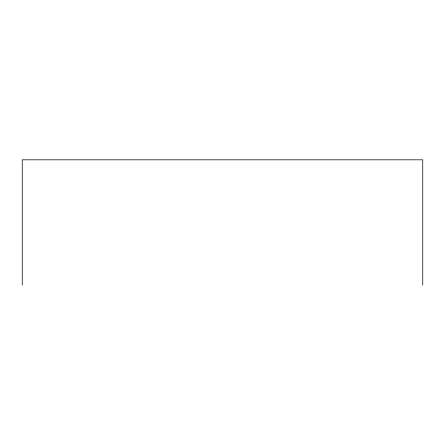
<?xml version="1.0" encoding="UTF-8"?>
<svg xmlns="http://www.w3.org/2000/svg" width="445" height="445" viewBox="0 0 445 445"><rect width="100%" height="100%" fill="white"/><g stroke="black" fill="none" stroke-linecap="round" stroke-linejoin="round"><path stroke-width="0.67" d="M422.75 285.184L422.75 159.816L22.25 159.816L22.25 285.184"/></g></svg>
